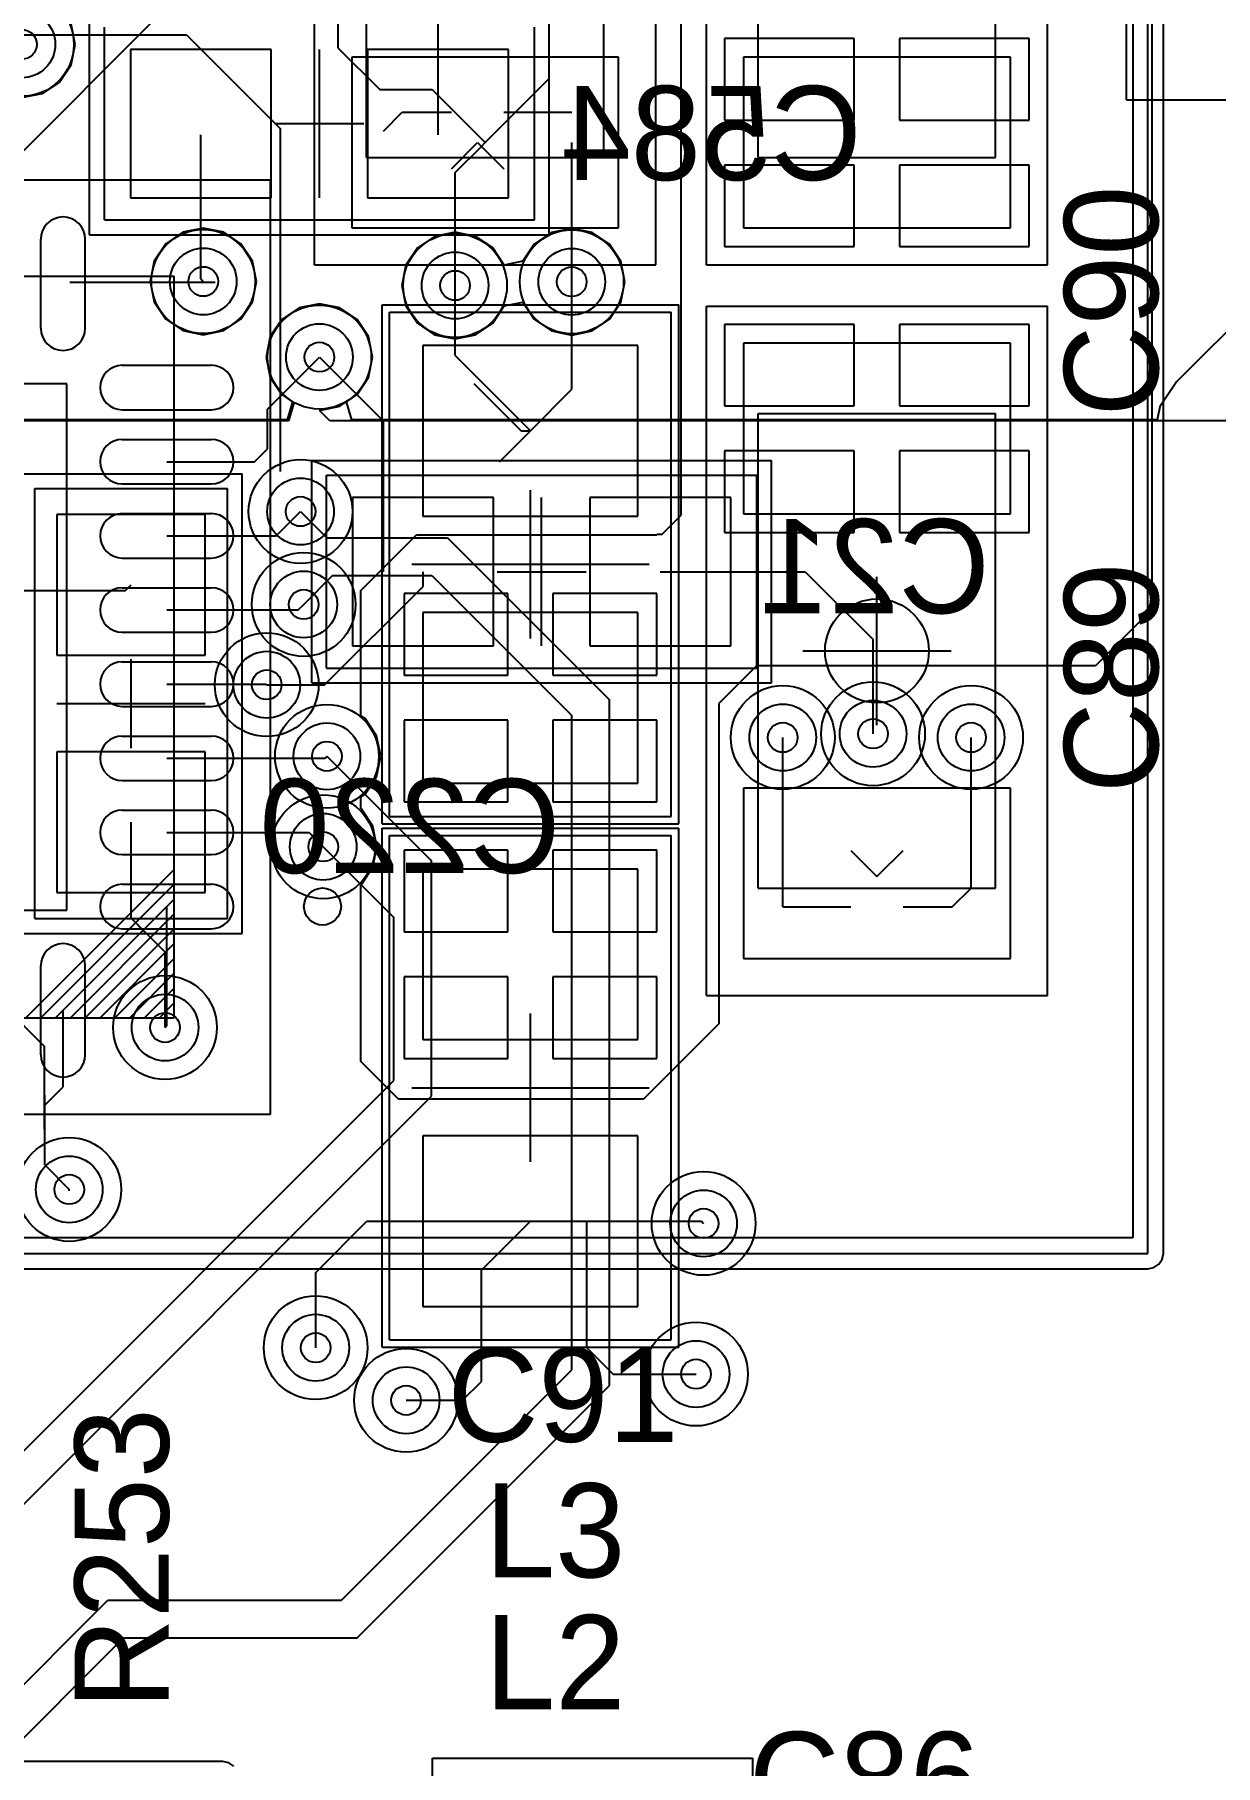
# Model space of a CAD drawing. Extents: x 28 to 300, y 18 to 330.
# Drawn here: x 196.38 to 204.35, y 179.63 to 191.3 of the extents above; entities that cross this region are included whole.
import ezdxf

# ---------------------------------------------------------------- set-up
doc = ezdxf.new("R2010")
doc.units = 0
for name, color, linetype in [('BOTTOMLAYER', 5, 'CONTINUOUS'), ('BOTTOMOVERLAY', 54, 'CONTINUOUS'), ('BOTTOMPASTE', 16, 'CONTINUOUS'), ('BOTTOMSOLDER', 6, 'CONTINUOUS'), ('DRILLDRAWING', 1, 'CONTINUOUS'), ('INTERNALPLANE1', 76, 'CONTINUOUS'), ('INTERNALPLANE6', 136, 'CONTINUOUS'), ('MECHANICAL14', 56, 'CONTINUOUS'), ('MECHANICAL15', 56, 'CONTINUOUS'), ('MIDLAYER1', 16, 'CONTINUOUS'), ('MIDLAYER3', 90, 'CONTINUOUS'), ('MULTILAYER', 9, 'CONTINUOUS'), ('TOPLAYER', 1, 'CONTINUOUS'), ('TOPOVERLAY', 2, 'CONTINUOUS'), ('TOPPASTE', 8, 'CONTINUOUS'), ('TOPSOLDER', 216, 'CONTINUOUS'), ('VIAHOLELAYER', 16, 'CONTINUOUS')]:
    doc.layers.add(name, color=color, linetype=linetype)

msp = doc.modelspace()

# ---------------------------------------------------------------- linework, layer by layer
at = {"layer": 'BOTTOMLAYER'}
for p, q in [((199.105, 190.698), (199.105, 191.701)), ((197.98, 191.198), (197.03, 191.198)), ((197.03, 191.198), (197.03, 190.198)), ((197.98, 190.198), (197.98, 191.198)), ((199.58, 191.198), (198.63, 191.198)), ((198.63, 191.198), (198.63, 190.198)), ((199.58, 190.198), (199.58, 191.198)), ((197.505, 189.65), (197.505, 190.622)), ((199.105, 190.622), (199.105, 190.698)), ((197.03, 190.198), (197.98, 190.198)), ((198.63, 190.198), (199.58, 190.198)), ((197.505, 189.65), (197.522, 189.633)), ((198.305, 189.123), (198.737, 188.692)), ((198.737, 187.676), (198.737, 188.692)), ((199.479, 188.176), (198.529, 188.176)), ((198.529, 188.176), (198.529, 187.176)), ((199.479, 187.176), (199.479, 188.176)), ((201.079, 188.176), (200.129, 188.176)), ((200.129, 188.176), (200.129, 187.176)), ((201.079, 187.176), (201.079, 188.176)), ((197.535, 188.062), (196.535, 188.062)), ((196.535, 188.062), (196.535, 187.112)), ((197.535, 187.112), (197.535, 188.062)), ((196.997, 187.549), (197.035, 187.587)), ((198.34, 186.914), (199.004, 187.577)), ((199.004, 187.577), (199.004, 187.676)), ((200.604, 187.676), (201.582, 187.676)), ((201.582, 187.676), (202.039, 187.218)), ((196.223, 187.549), (196.997, 187.549)), ((202.039, 186.583), (202.039, 187.218)), ((196.535, 187.112), (197.535, 187.112)), ((198.529, 187.176), (199.479, 187.176)), ((200.129, 187.176), (201.079, 187.176)), ((197.95, 186.914), (198.34, 186.914)), ((197.535, 186.462), (196.535, 186.462)), ((196.535, 186.462), (196.535, 185.512)), ((197.535, 185.512), (197.535, 186.462)), ((197.035, 185.339), (197.035, 185.987)), ((196.535, 185.512), (197.535, 185.512)), ((197.035, 185.339), (197.264, 185.11)), ((197.035, 185.339), (197.124, 185.25)), ((197.264, 184.602), (197.264, 185.11))]:
    msp.add_line(p, q, dxfattribs=at)
for centre in [(196.299, 191.232), (197.522, 189.633), (199.22, 189.606), (200.007, 189.631), (198.305, 189.123), (198.178, 188.082), (198.199, 187.455), (197.95, 186.914), (201.43, 186.558), (202.039, 186.583), (202.7, 186.558), (198.356, 186.431), (198.331, 185.821), (197.264, 184.602), (196.618, 183.51), (200.896, 183.281), (198.28, 182.443), (200.845, 182.265), (198.89, 182.088)]:
    msp.add_circle(centre, 0.225, dxfattribs=at)
at = {"layer": 'BOTTOMOVERLAY'}
for p, q in [((198.305, 190.198), (198.305, 191.198)), ((199.804, 187.176), (199.804, 188.176)), ((196.535, 186.787), (197.535, 186.787))]:
    msp.add_line(p, q, dxfattribs=at)
at = {"layer": 'BOTTOMPASTE'}
for p, q in [((197.98, 191.198), (197.03, 191.198)), ((197.03, 191.198), (197.03, 190.198)), ((197.98, 190.198), (197.98, 191.198)), ((199.58, 191.198), (198.63, 191.198)), ((198.63, 191.198), (198.63, 190.198)), ((199.58, 190.198), (199.58, 191.198)), ((197.03, 190.198), (197.98, 190.198)), ((198.63, 190.198), (199.58, 190.198)), ((199.479, 188.176), (198.529, 188.176)), ((198.529, 188.176), (198.529, 187.176)), ((199.479, 187.176), (199.479, 188.176)), ((201.079, 188.176), (200.129, 188.176)), ((200.129, 188.176), (200.129, 187.176)), ((201.079, 187.176), (201.079, 188.176)), ((197.535, 188.062), (196.535, 188.062)), ((196.535, 188.062), (196.535, 187.112)), ((197.535, 187.112), (197.535, 188.062)), ((196.535, 187.112), (197.535, 187.112)), ((198.529, 187.176), (199.479, 187.176)), ((200.129, 187.176), (201.079, 187.176)), ((197.535, 186.462), (196.535, 186.462)), ((196.535, 186.462), (196.535, 185.512)), ((197.535, 185.512), (197.535, 186.462)), ((196.535, 185.512), (197.535, 185.512))]:
    msp.add_line(p, q, dxfattribs=at)
at = {"layer": 'BOTTOMSOLDER'}
for p, q in [((197.98, 191.198), (197.03, 191.198)), ((197.03, 191.198), (197.03, 190.198)), ((197.98, 190.198), (197.98, 191.198)), ((199.58, 191.198), (198.63, 191.198)), ((198.63, 191.198), (198.63, 190.198)), ((199.58, 190.198), (199.58, 191.198)), ((197.03, 190.198), (197.98, 190.198)), ((198.63, 190.198), (199.58, 190.198)), ((199.479, 188.176), (198.529, 188.176)), ((198.529, 188.176), (198.529, 187.176)), ((199.479, 187.176), (199.479, 188.176)), ((201.079, 188.176), (200.129, 188.176)), ((200.129, 188.176), (200.129, 187.176)), ((201.079, 187.176), (201.079, 188.176)), ((197.535, 188.062), (196.535, 188.062)), ((196.535, 188.062), (196.535, 187.112)), ((197.535, 187.112), (197.535, 188.062)), ((196.535, 187.112), (197.535, 187.112)), ((198.529, 187.176), (199.479, 187.176)), ((200.129, 187.176), (201.079, 187.176)), ((197.535, 186.462), (196.535, 186.462)), ((196.535, 186.462), (196.535, 185.512)), ((197.535, 185.512), (197.535, 186.462)), ((196.535, 185.512), (197.535, 185.512))]:
    msp.add_line(p, q, dxfattribs=at)
at = {"layer": 'DRILLDRAWING'}
for centre in [(196.299, 191.232), (197.522, 189.633), (199.22, 189.606), (200.007, 189.631), (198.305, 189.123), (198.178, 188.082), (198.199, 187.455), (197.95, 186.914), (201.43, 186.558), (202.039, 186.583), (202.7, 186.558), (198.356, 186.431), (198.331, 185.821), (197.264, 184.602), (196.618, 183.51), (200.896, 183.281), (198.28, 182.443), (200.845, 182.265), (198.89, 182.088)]:
    msp.add_circle(centre, 0.1, dxfattribs=at)
at = {"layer": 'INTERNALPLANE1'}
for p, q in [((203.893, 183.079), (203.893, 195.55)), ((203.79, 195.039), (203.79, 183.183)), ((203.997, 183.079), (203.997, 195.039)), ((203.79, 183.183), (186.661, 183.183)), ((186.621, 183.079), (203.893, 183.079)), ((203.967, 183.006), (203.989, 183.039)), ((203.989, 183.039), (203.997, 183.079)), ((186.621, 182.975), (203.893, 182.975)), ((203.893, 182.975), (203.933, 182.983)), ((203.933, 182.983), (203.967, 183.006)), ((197.654, 179.652), (193.836, 179.652)), ((197.694, 179.644), (197.654, 179.652)), ((197.654, 179.652), (197.654, 179.652)), ((197.727, 179.622), (197.694, 179.644))]:
    msp.add_line(p, q, dxfattribs=at)
for centre in [(196.299, 191.232), (198.178, 188.082), (198.199, 187.455), (201.43, 186.558), (202.039, 186.583), (202.7, 186.558), (198.356, 186.431), (198.331, 185.821), (196.618, 183.51), (200.896, 183.281)]:
    msp.add_circle(centre, 0.35, dxfattribs=at)
at = {"layer": 'INTERNALPLANE6'}
for centre in [(197.522, 189.633), (199.22, 189.606), (200.007, 189.631), (198.305, 189.123), (198.178, 188.082), (198.199, 187.455), (197.95, 186.914), (198.356, 186.431), (198.331, 185.821), (197.264, 184.602), (196.618, 183.51), (200.896, 183.281), (198.28, 182.443), (200.845, 182.265), (198.89, 182.088)]:
    msp.add_circle(centre, 0.35, dxfattribs=at)
at = {"layer": 'MECHANICAL14'}
for p, q in [((203.747, 190.858), (203.747, 195.558)), ((198.623, 190.47), (198.623, 193.67)), ((200.223, 190.47), (200.223, 193.67)), ((201.265, 190.47), (201.265, 193.67)), ((202.865, 190.47), (202.865, 193.67)), ((196.855, 190.048), (196.855, 191.348)), ((199.755, 190.048), (199.755, 191.348)), ((203.747, 190.858), (220.397, 190.858)), ((198.623, 190.47), (200.223, 190.47)), ((201.265, 190.47), (202.865, 190.47)), ((196.855, 190.048), (199.755, 190.048)), ((192.326, 189.668), (197.326, 189.668)), ((197.326, 184.668), (197.326, 189.668)), ((198.778, 189.426), (200.678, 189.426)), ((198.778, 186.026), (198.778, 189.426)), ((200.678, 186.026), (200.678, 189.426)), ((201.265, 188.742), (202.865, 188.742)), ((201.265, 185.542), (201.265, 188.742)), ((202.865, 185.542), (202.865, 188.742)), ((198.354, 188.326), (201.254, 188.326)), ((198.354, 187.026), (198.354, 188.326)), ((201.254, 187.026), (201.254, 188.326)), ((196.385, 185.337), (196.385, 188.237)), ((196.385, 188.237), (197.685, 188.237)), ((197.685, 185.337), (197.685, 188.237)), ((198.354, 187.026), (201.254, 187.026)), ((198.778, 186.026), (200.678, 186.026)), ((198.778, 182.496), (198.778, 185.896)), ((198.778, 185.896), (200.678, 185.896)), ((200.678, 182.496), (200.678, 185.896)), ((196.326, 184.668), (197.326, 185.668)), ((196.426, 184.668), (197.326, 185.568)), ((196.526, 184.668), (197.326, 185.468)), ((201.265, 185.542), (202.865, 185.542)), ((196.626, 184.668), (197.326, 185.368)), ((196.385, 185.337), (197.685, 185.337)), ((196.726, 184.668), (197.326, 185.268)), ((196.826, 184.668), (197.326, 185.168)), ((196.926, 184.668), (197.326, 185.068)), ((197.026, 184.668), (197.326, 184.968)), ((197.126, 184.668), (197.326, 184.868)), ((197.226, 184.668), (197.326, 184.768)), ((192.326, 184.668), (197.326, 184.668)), ((198.778, 182.496), (200.678, 182.496))]:
    msp.add_line(p, q, dxfattribs=at)
at = {"layer": 'MECHANICAL15'}
for p, q in [((198.273, 189.745), (198.273, 194.395)), ((200.573, 189.745), (200.573, 194.395)), ((200.915, 189.745), (200.915, 194.395)), ((203.215, 189.745), (203.215, 194.395)), ((196.755, 189.948), (196.755, 191.448)), ((199.855, 189.948), (199.855, 191.448)), ((198.305, 190.398), (198.305, 190.998)), ((198.005, 190.698), (198.605, 190.698)), ((191.676, 190.318), (197.976, 190.318)), ((197.976, 184.018), (197.976, 190.318)), ((196.755, 189.948), (199.855, 189.948)), ((198.273, 189.745), (200.573, 189.745)), ((200.915, 189.745), (203.215, 189.745)), ((198.728, 189.476), (200.728, 189.476)), ((198.728, 185.976), (198.728, 189.476)), ((200.728, 185.976), (200.728, 189.476)), ((200.915, 189.467), (203.215, 189.467)), ((200.915, 184.817), (200.915, 189.467)), ((203.215, 184.817), (203.215, 189.467)), ((198.254, 186.926), (198.254, 188.426)), ((198.254, 188.426), (201.354, 188.426)), ((201.354, 186.926), (201.354, 188.426)), ((196.285, 188.337), (197.785, 188.337)), ((197.785, 185.237), (197.785, 188.337)), ((199.728, 187.226), (199.728, 188.226)), ((199.804, 187.376), (199.804, 187.976)), ((199.228, 187.726), (200.228, 187.726)), ((199.504, 187.676), (200.104, 187.676)), ((202.065, 186.642), (202.065, 187.642)), ((201.565, 187.142), (202.565, 187.142)), ((197.035, 186.487), (197.035, 187.087)), ((198.254, 186.926), (201.354, 186.926)), ((196.735, 186.787), (197.335, 186.787)), ((198.728, 185.976), (200.728, 185.976)), ((198.728, 182.446), (198.728, 185.946)), ((198.728, 185.946), (200.728, 185.946)), ((200.728, 182.446), (200.728, 185.946)), ((196.285, 185.237), (197.785, 185.237)), ((200.915, 184.817), (203.215, 184.817)), ((199.728, 183.696), (199.728, 184.696)), ((199.228, 184.196), (200.228, 184.196)), ((191.676, 184.018), (197.976, 184.018)), ((198.728, 182.446), (200.728, 182.446))]:
    msp.add_line(p, q, dxfattribs=at)
msp.add_circle((202.065, 187.142), 0.35, dxfattribs=at)
at = {"layer": 'MIDLAYER1'}
for p, q in [((196.658, 191.232), (196.63, 191.369)), ((196.63, 191.094), (196.658, 191.232)), ((196.553, 190.978), (196.63, 191.094)), ((196.436, 190.9), (196.553, 190.978)), ((196.299, 190.873), (196.436, 190.9)), ((197.385, 189.965), (197.269, 189.887)), ((197.522, 189.992), (197.385, 189.965)), ((197.66, 189.965), (197.522, 189.992)), ((197.776, 189.887), (197.66, 189.965)), ((199.082, 189.937), (198.966, 189.86)), ((199.22, 189.965), (199.082, 189.937)), ((199.357, 189.937), (199.22, 189.965)), ((199.474, 189.86), (199.357, 189.937)), ((199.87, 189.963), (199.753, 189.885)), ((200.007, 189.99), (199.87, 189.963)), ((200.145, 189.963), (200.007, 189.99)), ((200.261, 189.885), (200.145, 189.963)), ((197.269, 189.887), (197.191, 189.771)), ((197.854, 189.771), (197.776, 189.887)), ((198.966, 189.86), (198.888, 189.743)), ((199.551, 189.744), (199.474, 189.86)), ((199.753, 189.885), (199.676, 189.769)), ((200.339, 189.769), (200.261, 189.885)), ((197.191, 189.771), (197.163, 189.633)), ((197.881, 189.633), (197.854, 189.771)), ((198.888, 189.743), (198.861, 189.606)), ((199.676, 189.769), (199.551, 189.744)), ((200.366, 189.631), (200.339, 189.769)), ((197.163, 189.633), (197.191, 189.496)), ((197.854, 189.496), (197.881, 189.633)), ((198.861, 189.606), (198.888, 189.469)), ((200.339, 189.494), (200.366, 189.631)), ((197.191, 189.496), (197.269, 189.38)), ((197.776, 189.38), (197.854, 189.496)), ((198.168, 189.455), (198.052, 189.377)), ((198.305, 189.482), (198.168, 189.455)), ((198.443, 189.455), (198.305, 189.482)), ((198.559, 189.377), (198.443, 189.455)), ((198.888, 189.469), (198.966, 189.352)), ((199.474, 189.352), (199.551, 189.469)), ((199.551, 189.469), (199.676, 189.493)), ((199.676, 189.493), (199.753, 189.378)), ((200.261, 189.378), (200.339, 189.494)), ((197.269, 189.38), (197.385, 189.302)), ((197.66, 189.302), (197.776, 189.38)), ((198.052, 189.377), (197.974, 189.261)), ((198.637, 189.261), (198.559, 189.377)), ((198.966, 189.352), (199.082, 189.274)), ((199.357, 189.274), (199.474, 189.352)), ((199.753, 189.378), (199.87, 189.3)), ((200.145, 189.3), (200.261, 189.378)), ((197.385, 189.302), (197.522, 189.274)), ((197.522, 189.274), (197.66, 189.302)), ((197.974, 189.261), (197.947, 189.123)), ((198.664, 189.123), (198.637, 189.261)), ((199.082, 189.274), (199.22, 189.247)), ((199.22, 189.247), (199.357, 189.274)), ((199.87, 189.3), (200.007, 189.272)), ((200.007, 189.272), (200.145, 189.3)), ((197.947, 189.123), (197.974, 188.986)), ((198.637, 188.986), (198.664, 189.123)), ((197.974, 188.986), (198.052, 188.87)), ((198.559, 188.87), (198.637, 188.986)), ((198.052, 188.87), (198.133, 188.815)), ((198.443, 188.792), (198.559, 188.87)), ((198.133, 188.815), (198.096, 188.694)), ((198.305, 188.764), (198.443, 188.792)), ((198.376, 188.694), (198.305, 188.764)), ((198.096, 188.694), (191.816, 188.694)), ((205.147, 188.693), (198.376, 188.694)), ((198.178, 188.082), (198.356, 187.904)), ((198.356, 187.904), (198.636, 187.904)), ((198.509, 187.904), (198.636, 187.904)), ((198.636, 187.904), (199.169, 187.904)), ((199.169, 187.904), (200.261, 186.812)), ((198.199, 187.455), (198.394, 187.65)), ((198.394, 187.65), (198.585, 187.65)), ((198.509, 187.65), (198.585, 187.65)), ((198.585, 187.65), (199.064, 187.65)), ((199.064, 187.65), (200.007, 186.707)), ((200.261, 182.189), (200.261, 186.812)), ((200.007, 182.294), (200.007, 186.707)), ((198.356, 186.431), (199.062, 185.726)), ((198.331, 185.821), (198.808, 185.345)), ((199.062, 184.139), (199.062, 185.726)), ((198.808, 184.244), (198.808, 185.345)), ((196.172, 184.755), (196.451, 184.475)), ((196.451, 184.145), (196.451, 184.475)), ((193.2, 178.637), (198.808, 184.244)), ((193.454, 178.532), (199.062, 184.139)), ((196.451, 184.145), (196.453, 184.144)), ((196.451, 183.916), (196.451, 184.145)), ((196.453, 183.675), (196.453, 184.144)), ((196.453, 183.675), (196.618, 183.51)), ((196.618, 183.501), (196.618, 183.51)), ((198.454, 180.741), (200.007, 182.294)), ((198.559, 180.487), (200.261, 182.189)), ((194.368, 178.23), (196.879, 180.741)), ((196.879, 180.741), (198.454, 180.741)), ((194.622, 178.125), (196.985, 180.487)), ((196.985, 180.487), (198.559, 180.487))]:
    msp.add_line(p, q, dxfattribs=at)
for centre in [(196.299, 191.232), (197.522, 189.633), (199.22, 189.606), (200.007, 189.631), (198.305, 189.123), (198.178, 188.082), (198.199, 187.455), (197.95, 186.914), (201.43, 186.558), (202.039, 186.583), (202.7, 186.558), (198.356, 186.431), (198.331, 185.821), (197.264, 184.602), (196.618, 183.51), (200.896, 183.281), (198.28, 182.443), (200.845, 182.265), (198.89, 182.088)]:
    msp.add_circle(centre, 0.225, dxfattribs=at)
at = {"layer": 'MIDLAYER3'}
for p, q in [((196.658, 191.232), (196.63, 191.369)), ((196.63, 191.094), (196.658, 191.232)), ((196.553, 190.978), (196.63, 191.094)), ((196.436, 190.9), (196.553, 190.978)), ((196.299, 190.873), (196.436, 190.9)), ((197.385, 189.965), (197.269, 189.887)), ((197.522, 189.992), (197.385, 189.965)), ((197.66, 189.965), (197.522, 189.992)), ((197.776, 189.887), (197.66, 189.965)), ((199.082, 189.937), (198.966, 189.86)), ((199.22, 189.965), (199.082, 189.937)), ((199.357, 189.937), (199.22, 189.965)), ((199.474, 189.86), (199.357, 189.937)), ((199.87, 189.963), (199.753, 189.885)), ((200.007, 189.99), (199.87, 189.963)), ((200.145, 189.963), (200.007, 189.99)), ((200.261, 189.885), (200.145, 189.963)), ((197.269, 189.887), (197.191, 189.771)), ((197.854, 189.771), (197.776, 189.887)), ((198.966, 189.86), (198.888, 189.743)), ((199.551, 189.744), (199.474, 189.86)), ((199.753, 189.885), (199.676, 189.769)), ((200.339, 189.769), (200.261, 189.885)), ((197.191, 189.771), (197.163, 189.633)), ((197.881, 189.633), (197.854, 189.771)), ((198.888, 189.743), (198.861, 189.606)), ((199.676, 189.769), (199.551, 189.744)), ((200.366, 189.631), (200.339, 189.769)), ((197.163, 189.633), (197.191, 189.496)), ((197.854, 189.496), (197.881, 189.633)), ((198.861, 189.606), (198.888, 189.469)), ((200.339, 189.494), (200.366, 189.631)), ((197.191, 189.496), (197.269, 189.38)), ((197.776, 189.38), (197.854, 189.496)), ((198.168, 189.455), (198.052, 189.377)), ((198.305, 189.482), (198.168, 189.455)), ((198.443, 189.455), (198.305, 189.482)), ((198.559, 189.377), (198.443, 189.455)), ((198.888, 189.469), (198.966, 189.352)), ((199.474, 189.352), (199.551, 189.469)), ((199.551, 189.469), (199.676, 189.493)), ((199.676, 189.493), (199.753, 189.378)), ((200.261, 189.378), (200.339, 189.494)), ((204.654, 189.524), (204.086, 188.956)), ((197.269, 189.38), (197.385, 189.302)), ((197.66, 189.302), (197.776, 189.38)), ((198.052, 189.377), (197.974, 189.261)), ((198.637, 189.261), (198.559, 189.377)), ((198.966, 189.352), (199.082, 189.274)), ((199.357, 189.274), (199.474, 189.352)), ((199.753, 189.378), (199.87, 189.3)), ((200.145, 189.3), (200.261, 189.378)), ((197.385, 189.302), (197.522, 189.274)), ((197.522, 189.274), (197.66, 189.302)), ((197.974, 189.261), (197.947, 189.123)), ((198.664, 189.123), (198.637, 189.261)), ((199.082, 189.274), (199.22, 189.247)), ((199.22, 189.247), (199.357, 189.274)), ((199.87, 189.3), (200.007, 189.272)), ((200.007, 189.272), (200.145, 189.3)), ((197.947, 189.123), (197.974, 188.986)), ((198.637, 188.986), (198.664, 189.123)), ((197.974, 188.986), (198.052, 188.87)), ((198.559, 188.87), (198.637, 188.986)), ((198.052, 188.87), (198.123, 188.822)), ((198.487, 188.822), (198.559, 188.87)), ((204.086, 188.956), (203.974, 188.788)), ((198.123, 188.822), (198.087, 188.7)), ((198.524, 188.7), (198.487, 188.822)), ((203.974, 188.788), (203.956, 188.7)), ((198.087, 188.7), (191.811, 188.7)), ((203.956, 188.7), (198.524, 188.7))]:
    msp.add_line(p, q, dxfattribs=at)
for centre in [(196.299, 191.232), (197.522, 189.633), (199.22, 189.606), (200.007, 189.631), (198.305, 189.123), (198.178, 188.082), (198.199, 187.455), (197.95, 186.914), (201.43, 186.558), (202.039, 186.583), (202.7, 186.558), (198.356, 186.431), (198.331, 185.821), (197.264, 184.602), (196.618, 183.51), (200.896, 183.281), (198.28, 182.443), (200.845, 182.265), (198.89, 182.088)]:
    msp.add_circle(centre, 0.225, dxfattribs=at)
at = {"layer": 'MULTILAYER'}
for centre in [(196.299, 191.232), (197.522, 189.633), (199.22, 189.606), (200.007, 189.631), (198.305, 189.123), (198.178, 188.082), (198.199, 187.455), (197.95, 186.914), (201.43, 186.558), (202.039, 186.583), (202.7, 186.558), (198.356, 186.431), (198.331, 185.821), (197.264, 184.602), (196.618, 183.51), (200.896, 183.281), (198.28, 182.443), (200.845, 182.265), (198.89, 182.088)]:
    msp.add_circle(centre, 0.225, dxfattribs=at)
at = {"layer": 'TOPLAYER'}
for p, q in [((200.744, 188.057), (200.744, 191.867)), ((198.432, 191.206), (198.432, 191.689)), ((199.855, 191.002), (199.855, 191.714)), ((196.121, 190.327), (197.32, 191.527)), ((203.919, 191.486), (203.919, 187.422)), ((198.432, 191.206), (198.712, 190.927)), ((201.912, 191.272), (201.038, 191.272)), ((201.038, 191.272), (201.038, 190.722)), ((201.912, 190.722), (201.912, 191.272)), ((203.092, 191.272), (202.217, 191.272)), ((202.217, 191.272), (202.217, 190.722)), ((203.092, 190.722), (203.092, 191.272)), ((198.523, 191.145), (198.523, 189.995)), ((200.323, 191.145), (198.523, 191.145)), ((200.323, 189.995), (200.323, 191.145)), ((201.165, 191.145), (201.165, 189.995)), ((202.965, 191.145), (201.165, 191.145)), ((202.965, 189.995), (202.965, 191.145)), ((199.628, 190.774), (199.855, 191.002)), ((198.712, 190.927), (199.066, 190.927)), ((199.066, 190.927), (199.423, 190.57)), ((198.737, 190.647), (198.864, 190.774)), ((198.864, 190.774), (199.196, 190.774)), ((199.423, 190.57), (199.628, 190.774)), ((199.549, 190.774), (199.628, 190.774)), ((199.628, 190.774), (200.007, 190.774)), ((201.038, 190.722), (201.912, 190.722)), ((202.217, 190.722), (203.092, 190.722)), ((199.196, 190.393), (199.372, 190.57)), ((199.22, 190.367), (199.398, 190.544)), ((199.372, 190.57), (199.398, 190.544)), ((199.398, 190.544), (199.423, 190.57)), ((199.398, 190.544), (199.549, 190.393)), ((200.007, 189.631), (200.007, 190.57)), ((199.22, 189.606), (199.22, 190.367)), ((201.912, 190.417), (201.038, 190.417)), ((201.038, 190.417), (201.038, 189.868)), ((201.912, 189.868), (201.912, 190.417)), ((203.092, 190.417), (202.217, 190.417)), ((202.217, 190.417), (202.217, 189.868)), ((203.092, 189.868), (203.092, 190.417)), ((196.426, 189.318), (196.426, 189.918)), ((196.726, 189.318), (196.726, 189.918)), ((198.523, 189.995), (200.323, 189.995)), ((201.165, 189.995), (202.965, 189.995)), ((201.038, 189.868), (201.912, 189.868)), ((202.217, 189.868), (203.092, 189.868)), ((196.621, 189.628), (197.522, 189.628)), ((197.522, 189.628), (197.602, 189.628)), ((199.22, 189.134), (199.22, 189.606)), ((200.007, 188.906), (200.007, 189.631)), ((201.912, 189.344), (201.038, 189.344)), ((201.038, 189.344), (201.038, 188.795)), ((201.912, 188.795), (201.912, 189.344)), ((203.092, 189.344), (202.217, 189.344)), ((202.217, 189.344), (202.217, 188.795)), ((203.092, 188.795), (203.092, 189.344)), ((200.453, 189.201), (199.003, 189.201)), ((199.003, 189.201), (199.003, 188.051)), ((200.453, 188.051), (200.453, 189.201)), ((202.965, 189.217), (201.165, 189.217)), ((201.165, 189.217), (201.165, 188.067)), ((202.965, 188.067), (202.965, 189.217)), ((197.954, 188.772), (198.305, 189.123)), ((199.22, 189.134), (199.728, 188.626)), ((196.976, 189.068), (197.576, 189.068)), ((196.601, 188.943), (193.051, 188.943)), ((196.601, 185.393), (196.601, 188.943)), ((199.347, 188.946), (199.666, 188.626)), ((199.728, 188.626), (200.007, 188.906)), ((196.976, 188.768), (197.576, 188.768)), ((197.954, 188.504), (197.954, 188.772)), ((201.038, 188.795), (201.912, 188.795)), ((202.217, 188.795), (203.092, 188.795)), ((199.519, 188.418), (199.728, 188.626)), ((199.666, 188.626), (199.728, 188.626)), ((196.976, 188.568), (197.576, 188.568)), ((197.867, 188.418), (197.954, 188.504)), ((197.276, 188.418), (197.867, 188.418)), ((201.912, 188.49), (201.038, 188.49)), ((201.038, 188.49), (201.038, 187.94)), ((201.912, 187.94), (201.912, 188.49)), ((203.092, 188.49), (202.217, 188.49)), ((202.217, 188.49), (202.217, 187.94)), ((203.092, 187.94), (203.092, 188.49)), ((196.976, 188.268), (197.576, 188.268)), ((196.976, 188.068), (197.576, 188.068)), ((198.014, 187.918), (198.178, 188.082)), ((199.003, 188.051), (200.453, 188.051)), ((200.617, 187.93), (200.744, 188.057)), ((201.165, 188.067), (202.965, 188.067)), ((197.276, 187.918), (198.014, 187.918)), ((198.585, 187.549), (198.961, 187.924)), ((198.961, 187.924), (200.58, 187.924)), ((200.58, 187.924), (200.58, 187.93)), ((200.58, 187.93), (200.617, 187.93)), ((201.038, 187.94), (201.912, 187.94)), ((202.217, 187.94), (203.092, 187.94)), ((196.976, 187.768), (197.576, 187.768)), ((196.976, 187.568), (197.576, 187.568)), ((198.162, 187.418), (198.199, 187.455)), ((198.585, 186.706), (198.585, 187.549)), ((199.575, 187.528), (198.876, 187.528)), ((198.876, 187.528), (198.876, 186.979)), ((199.575, 186.979), (199.575, 187.528)), ((200.58, 187.528), (199.88, 187.528)), ((199.88, 187.528), (199.88, 186.979)), ((200.58, 186.979), (200.58, 187.528)), ((197.276, 187.418), (198.162, 187.418)), ((200.453, 187.401), (199.003, 187.401)), ((199.003, 187.401), (199.003, 186.251)), ((200.453, 186.251), (200.453, 187.401)), ((203.919, 187.422), (203.538, 187.041)), ((196.976, 187.268), (197.576, 187.268)), ((196.976, 187.068), (197.576, 187.068)), ((201.252, 187.041), (200.998, 186.787)), ((203.538, 187.041), (201.252, 187.041)), ((197.276, 186.918), (197.946, 186.918)), ((197.946, 186.918), (197.95, 186.914)), ((198.876, 186.979), (199.575, 186.979)), ((199.88, 186.979), (200.58, 186.979)), ((196.976, 186.768), (197.576, 186.768)), ((200.998, 186.787), (200.998, 184.628)), ((198.613, 186.687), (198.585, 186.706)), ((198.691, 186.57), (198.613, 186.687)), ((199.575, 186.674), (198.876, 186.674)), ((198.876, 186.674), (198.876, 186.124)), ((199.575, 186.124), (199.575, 186.674)), ((200.58, 186.674), (199.88, 186.674)), ((199.88, 186.674), (199.88, 186.124)), ((200.58, 186.124), (200.58, 186.674)), ((196.976, 186.568), (197.576, 186.568)), ((198.719, 186.431), (198.691, 186.57)), ((201.43, 185.642), (201.43, 186.558)), ((202.7, 185.642), (202.7, 186.558)), ((197.276, 186.418), (198.343, 186.418)), ((198.343, 186.418), (198.356, 186.431)), ((198.691, 186.292), (198.719, 186.431)), ((198.613, 186.175), (198.691, 186.292)), ((196.976, 186.268), (197.576, 186.268)), ((198.585, 186.156), (198.613, 186.175)), ((199.003, 186.251), (200.453, 186.251)), ((202.965, 186.217), (201.165, 186.217)), ((201.165, 186.217), (201.165, 185.067)), ((202.965, 185.067), (202.965, 186.217)), ((196.976, 186.068), (197.576, 186.068)), ((198.585, 186.079), (198.585, 186.156)), ((198.587, 186.078), (198.585, 186.079)), ((198.666, 185.96), (198.587, 186.078)), ((198.876, 186.124), (199.575, 186.124)), ((199.88, 186.124), (200.58, 186.124)), ((198.693, 185.821), (198.666, 185.96)), ((197.276, 185.918), (198.235, 185.918)), ((198.235, 185.918), (198.331, 185.821)), ((198.666, 185.683), (198.693, 185.821)), ((196.976, 185.768), (197.576, 185.768)), ((199.575, 185.798), (198.876, 185.798)), ((198.876, 185.798), (198.876, 185.248)), ((199.575, 185.248), (199.575, 185.798)), ((200.58, 185.798), (199.88, 185.798)), ((199.88, 185.798), (199.88, 185.248)), ((200.58, 185.248), (200.58, 185.798)), ((201.888, 185.796), (202.053, 185.631)), ((202.076, 185.631), (202.241, 185.796)), ((198.587, 185.565), (198.666, 185.683)), ((200.453, 185.671), (199.003, 185.671)), ((199.003, 185.671), (199.003, 184.521)), ((200.453, 184.521), (200.453, 185.671)), ((201.43, 185.415), (201.43, 185.642)), ((202.053, 185.631), (202.065, 185.62)), ((202.065, 185.62), (202.076, 185.631)), ((202.7, 185.542), (202.7, 185.642)), ((196.976, 185.568), (197.576, 185.568)), ((198.585, 185.563), (198.587, 185.565)), ((198.585, 184.374), (198.585, 185.563)), ((202.573, 185.415), (202.7, 185.542)), ((193.051, 185.393), (196.601, 185.393)), ((197.276, 184.614), (197.276, 185.418)), ((201.43, 185.415), (201.888, 185.415)), ((202.241, 185.415), (202.573, 185.415)), ((196.976, 185.268), (197.576, 185.268)), ((198.876, 185.248), (199.575, 185.248)), ((199.88, 185.248), (200.58, 185.248)), ((196.426, 184.418), (196.426, 185.018)), ((196.726, 184.418), (196.726, 185.018)), ((201.165, 185.067), (202.965, 185.067)), ((199.575, 184.943), (198.876, 184.943)), ((198.876, 184.943), (198.876, 184.394)), ((199.575, 184.394), (199.575, 184.943)), ((200.58, 184.943), (199.88, 184.943)), ((199.88, 184.943), (199.88, 184.394)), ((200.58, 184.394), (200.58, 184.943)), ((196.576, 184.201), (196.576, 184.718)), ((197.264, 184.602), (197.276, 184.614)), ((200.998, 184.628), (200.49, 184.12)), ((199.003, 184.521), (200.453, 184.521)), ((198.839, 184.12), (198.585, 184.374)), ((198.876, 184.394), (199.575, 184.394)), ((199.88, 184.394), (200.58, 184.394)), ((196.453, 184.078), (196.576, 184.201)), ((196.453, 183.675), (196.453, 184.078)), ((200.49, 184.12), (198.839, 184.12)), ((200.453, 183.871), (199.003, 183.871)), ((199.003, 183.871), (199.003, 182.721)), ((200.453, 182.721), (200.453, 183.871)), ((196.453, 183.675), (196.618, 183.51)), ((198.28, 182.951), (198.625, 183.296)), ((198.625, 183.296), (199.728, 183.296)), ((199.398, 182.966), (199.728, 183.296)), ((199.728, 183.296), (200.109, 183.296)), ((200.109, 183.296), (200.882, 183.296)), ((200.109, 182.443), (200.109, 183.296)), ((200.882, 183.296), (200.896, 183.281)), ((198.28, 182.443), (198.28, 182.951)), ((199.398, 182.215), (199.398, 182.966)), ((199.003, 182.721), (200.453, 182.721)), ((200.109, 182.443), (200.287, 182.265)), ((199.271, 182.088), (199.398, 182.215)), ((200.287, 182.265), (200.845, 182.265)), ((198.89, 182.088), (199.271, 182.088)), ((199.067, 177.897), (199.067, 179.675)), ((199.067, 179.675), (201.226, 179.675)), ((201.226, 179.675), (201.226, 177.135))]:
    msp.add_line(p, q, dxfattribs=at)
for centre in [(196.299, 191.232), (197.522, 189.633), (199.22, 189.606), (200.007, 189.631), (198.305, 189.123), (198.178, 188.082), (198.199, 187.455), (197.95, 186.914), (201.43, 186.558), (202.039, 186.583), (202.7, 186.558), (198.356, 186.431), (198.331, 185.821), (197.264, 184.602), (196.618, 183.51), (200.896, 183.281), (198.28, 182.443), (200.845, 182.265), (198.89, 182.088)]:
    msp.add_circle(centre, 0.225, dxfattribs=at)
for centre, start, end in [((196.576, 189.918), 360, 180), ((196.576, 189.318), 180, 360), ((196.976, 188.918), 90, 270), ((197.576, 188.918), 270, 90), ((196.976, 188.418), 90, 270), ((197.576, 188.418), 270, 90), ((196.976, 187.918), 90, 270), ((197.576, 187.918), 270, 90), ((196.976, 187.418), 90, 270), ((197.576, 187.418), 270, 90), ((196.976, 186.918), 90, 270), ((197.576, 186.918), 270, 90), ((196.976, 186.418), 90, 270), ((197.576, 186.418), 270, 90), ((196.976, 185.918), 90, 270), ((197.576, 185.918), 270, 90), ((196.976, 185.418), 90, 270), ((197.576, 185.418), 270, 90), ((196.576, 185.018), 360, 180), ((196.576, 184.418), 180, 360)]:
    msp.add_arc(centre, 0.15, start, end, dxfattribs=at)
at = {"layer": 'TOPOVERLAY'}
for p, q in [((203.747, 190.858), (203.747, 195.558)), ((189.248, 191.297), (197.408, 191.297)), ((197.408, 191.297), (198.043, 190.662)), ((203.747, 190.858), (220.397, 190.858)), ((198.043, 188.351), (198.043, 190.662)), ((197.076, 189.668), (197.326, 189.668)), ((197.326, 189.418), (197.326, 189.668)), ((198.928, 187.726), (200.528, 187.726)), ((201.265, 186.592), (201.265, 187.692)), ((202.865, 186.592), (202.865, 187.692)), ((197.326, 184.868), (197.326, 184.918)), ((197.126, 184.668), (197.326, 184.868)), ((197.076, 184.668), (197.126, 184.668)), ((198.928, 184.196), (200.528, 184.196))]:
    msp.add_line(p, q, dxfattribs=at)
msp.add_circle((198.326, 185.418), 0.125, dxfattribs=at)
at = {"layer": 'TOPPASTE'}
for p, q in [((198.523, 191.145), (198.523, 189.995)), ((200.323, 191.145), (198.523, 191.145)), ((200.323, 189.995), (200.323, 191.145)), ((201.165, 191.145), (201.165, 189.995)), ((202.965, 191.145), (201.165, 191.145)), ((202.965, 189.995), (202.965, 191.145)), ((196.426, 189.318), (196.426, 189.918)), ((196.726, 189.318), (196.726, 189.918)), ((198.523, 189.995), (200.323, 189.995)), ((201.165, 189.995), (202.965, 189.995)), ((200.453, 189.201), (199.003, 189.201)), ((199.003, 189.201), (199.003, 188.051)), ((200.453, 188.051), (200.453, 189.201)), ((202.965, 189.217), (201.165, 189.217)), ((201.165, 189.217), (201.165, 188.067)), ((202.965, 188.067), (202.965, 189.217)), ((196.976, 189.068), (197.576, 189.068)), ((196.976, 188.768), (197.576, 188.768)), ((196.976, 188.568), (197.576, 188.568)), ((196.976, 188.268), (197.576, 188.268)), ((196.976, 188.068), (197.576, 188.068)), ((199.003, 188.051), (200.453, 188.051)), ((201.165, 188.067), (202.965, 188.067)), ((196.976, 187.768), (197.576, 187.768)), ((196.976, 187.568), (197.576, 187.568)), ((200.453, 187.401), (199.003, 187.401)), ((199.003, 187.401), (199.003, 186.251)), ((200.453, 186.251), (200.453, 187.401)), ((196.976, 187.268), (197.576, 187.268)), ((196.976, 187.068), (197.576, 187.068)), ((196.976, 186.768), (197.576, 186.768)), ((196.976, 186.568), (197.576, 186.568)), ((196.976, 186.268), (197.576, 186.268)), ((199.003, 186.251), (200.453, 186.251)), ((202.965, 186.217), (201.165, 186.217)), ((201.165, 186.217), (201.165, 185.067)), ((202.965, 185.067), (202.965, 186.217)), ((196.976, 186.068), (197.576, 186.068)), ((196.976, 185.768), (197.576, 185.768)), ((200.453, 185.671), (199.003, 185.671)), ((199.003, 185.671), (199.003, 184.521)), ((200.453, 184.521), (200.453, 185.671)), ((196.976, 185.568), (197.576, 185.568)), ((196.976, 185.268), (197.576, 185.268)), ((196.426, 184.418), (196.426, 185.018)), ((196.726, 184.418), (196.726, 185.018)), ((201.165, 185.067), (202.965, 185.067)), ((199.003, 184.521), (200.453, 184.521)), ((200.453, 183.871), (199.003, 183.871)), ((199.003, 183.871), (199.003, 182.721)), ((200.453, 182.721), (200.453, 183.871)), ((199.003, 182.721), (200.453, 182.721))]:
    msp.add_line(p, q, dxfattribs=at)
for centre, start, end in [((196.576, 189.918), 360, 180), ((196.576, 189.318), 180, 360), ((196.976, 188.918), 90, 270), ((197.576, 188.918), 270, 90), ((196.976, 188.418), 90, 270), ((197.576, 188.418), 270, 90), ((196.976, 187.918), 90, 270), ((197.576, 187.918), 270, 90), ((196.976, 187.418), 90, 270), ((197.576, 187.418), 270, 90), ((196.976, 186.918), 90, 270), ((197.576, 186.918), 270, 90), ((196.976, 186.418), 90, 270), ((197.576, 186.418), 270, 90), ((196.976, 185.918), 90, 270), ((197.576, 185.918), 270, 90), ((196.976, 185.418), 90, 270), ((197.576, 185.418), 270, 90), ((196.576, 185.018), 360, 180), ((196.576, 184.418), 180, 360)]:
    msp.add_arc(centre, 0.15, start, end, dxfattribs=at)
at = {"layer": 'TOPSOLDER'}
for p, q in [((198.523, 191.145), (198.523, 189.995)), ((200.323, 191.145), (198.523, 191.145)), ((200.323, 189.995), (200.323, 191.145)), ((201.165, 191.145), (201.165, 189.995)), ((202.965, 191.145), (201.165, 191.145)), ((202.965, 189.995), (202.965, 191.145)), ((196.426, 189.318), (196.426, 189.918)), ((196.726, 189.318), (196.726, 189.918)), ((198.523, 189.995), (200.323, 189.995)), ((201.165, 189.995), (202.965, 189.995)), ((200.453, 189.201), (199.003, 189.201)), ((199.003, 189.201), (199.003, 188.051)), ((200.453, 188.051), (200.453, 189.201)), ((202.965, 189.217), (201.165, 189.217)), ((201.165, 189.217), (201.165, 188.067)), ((202.965, 188.067), (202.965, 189.217)), ((196.976, 189.068), (197.576, 189.068)), ((196.601, 188.943), (193.051, 188.943)), ((196.601, 185.393), (196.601, 188.943)), ((196.976, 188.768), (197.576, 188.768)), ((196.976, 188.568), (197.576, 188.568)), ((196.976, 188.268), (197.576, 188.268)), ((196.976, 188.068), (197.576, 188.068)), ((199.003, 188.051), (200.453, 188.051)), ((201.165, 188.067), (202.965, 188.067)), ((196.976, 187.768), (197.576, 187.768)), ((196.976, 187.568), (197.576, 187.568)), ((200.453, 187.401), (199.003, 187.401)), ((199.003, 187.401), (199.003, 186.251)), ((200.453, 186.251), (200.453, 187.401)), ((196.976, 187.268), (197.576, 187.268)), ((196.976, 187.068), (197.576, 187.068)), ((196.976, 186.768), (197.576, 186.768)), ((196.976, 186.568), (197.576, 186.568)), ((196.976, 186.268), (197.576, 186.268)), ((199.003, 186.251), (200.453, 186.251)), ((202.965, 186.217), (201.165, 186.217)), ((201.165, 186.217), (201.165, 185.067)), ((202.965, 185.067), (202.965, 186.217)), ((196.976, 186.068), (197.576, 186.068)), ((196.976, 185.768), (197.576, 185.768)), ((200.453, 185.671), (199.003, 185.671)), ((199.003, 185.671), (199.003, 184.521)), ((200.453, 184.521), (200.453, 185.671)), ((196.976, 185.568), (197.576, 185.568)), ((193.051, 185.393), (196.601, 185.393)), ((196.976, 185.268), (197.576, 185.268)), ((196.426, 184.418), (196.426, 185.018)), ((196.726, 184.418), (196.726, 185.018)), ((201.165, 185.067), (202.965, 185.067)), ((199.003, 184.521), (200.453, 184.521)), ((200.453, 183.871), (199.003, 183.871)), ((199.003, 183.871), (199.003, 182.721)), ((200.453, 182.721), (200.453, 183.871)), ((199.003, 182.721), (200.453, 182.721))]:
    msp.add_line(p, q, dxfattribs=at)
for centre, start, end in [((196.576, 189.918), 360, 180), ((196.576, 189.318), 180, 360), ((196.976, 188.918), 90, 270), ((197.576, 188.918), 270, 90), ((196.976, 188.418), 90, 270), ((197.576, 188.418), 270, 90), ((196.976, 187.918), 90, 270), ((197.576, 187.918), 270, 90), ((196.976, 187.418), 90, 270), ((197.576, 187.418), 270, 90), ((196.976, 186.918), 90, 270), ((197.576, 186.918), 270, 90), ((196.976, 186.418), 90, 270), ((197.576, 186.418), 270, 90), ((196.976, 185.918), 90, 270), ((197.576, 185.918), 270, 90), ((196.976, 185.418), 90, 270), ((197.576, 185.418), 270, 90), ((196.576, 185.018), 360, 180), ((196.576, 184.418), 180, 360)]:
    msp.add_arc(centre, 0.15, start, end, dxfattribs=at)
at = {"layer": 'VIAHOLELAYER'}
for centre in [(196.299, 191.232), (197.522, 189.633), (199.22, 189.606), (200.007, 189.631), (198.305, 189.123), (198.178, 188.082), (198.199, 187.455), (197.95, 186.914), (201.43, 186.558), (202.039, 186.583), (202.7, 186.558), (198.356, 186.431), (198.331, 185.821), (197.264, 184.602), (196.618, 183.51), (200.896, 183.281), (198.28, 182.443), (200.845, 182.265), (198.89, 182.088)]:
    msp.add_circle(centre, 0.1, dxfattribs=at)

# ---------------------------------------------------------------- texts
at = {"layer": 'BOTTOMOVERLAY', "text_generation_flag": 2}
for s, p in [('C584', (201.963, 190.317)), ('C21', (202.827, 187.396)), ('C220', (199.931, 185.644))]:
    msp.add_text(s, height=0.635, rotation=360, dxfattribs=at).set_placement(p)
at = {"layer": 'TOPOVERLAY'}
for s, rotation, p in [('C90', 90, (203.962, 188.722)), ('C89', 90, (203.962, 186.182)), ('C91', 360, (199.169, 181.808)), ('R253', 90, (197.289, 180.005)), ('L3', 360, (199.423, 180.894)), ('L2', 360, (199.423, 180.005)), ('C86', 360, (201.201, 179.217))]:
    msp.add_text(s, height=0.635, rotation=rotation, dxfattribs=at).set_placement(p)

doc.saveas('drawing.dxf')
